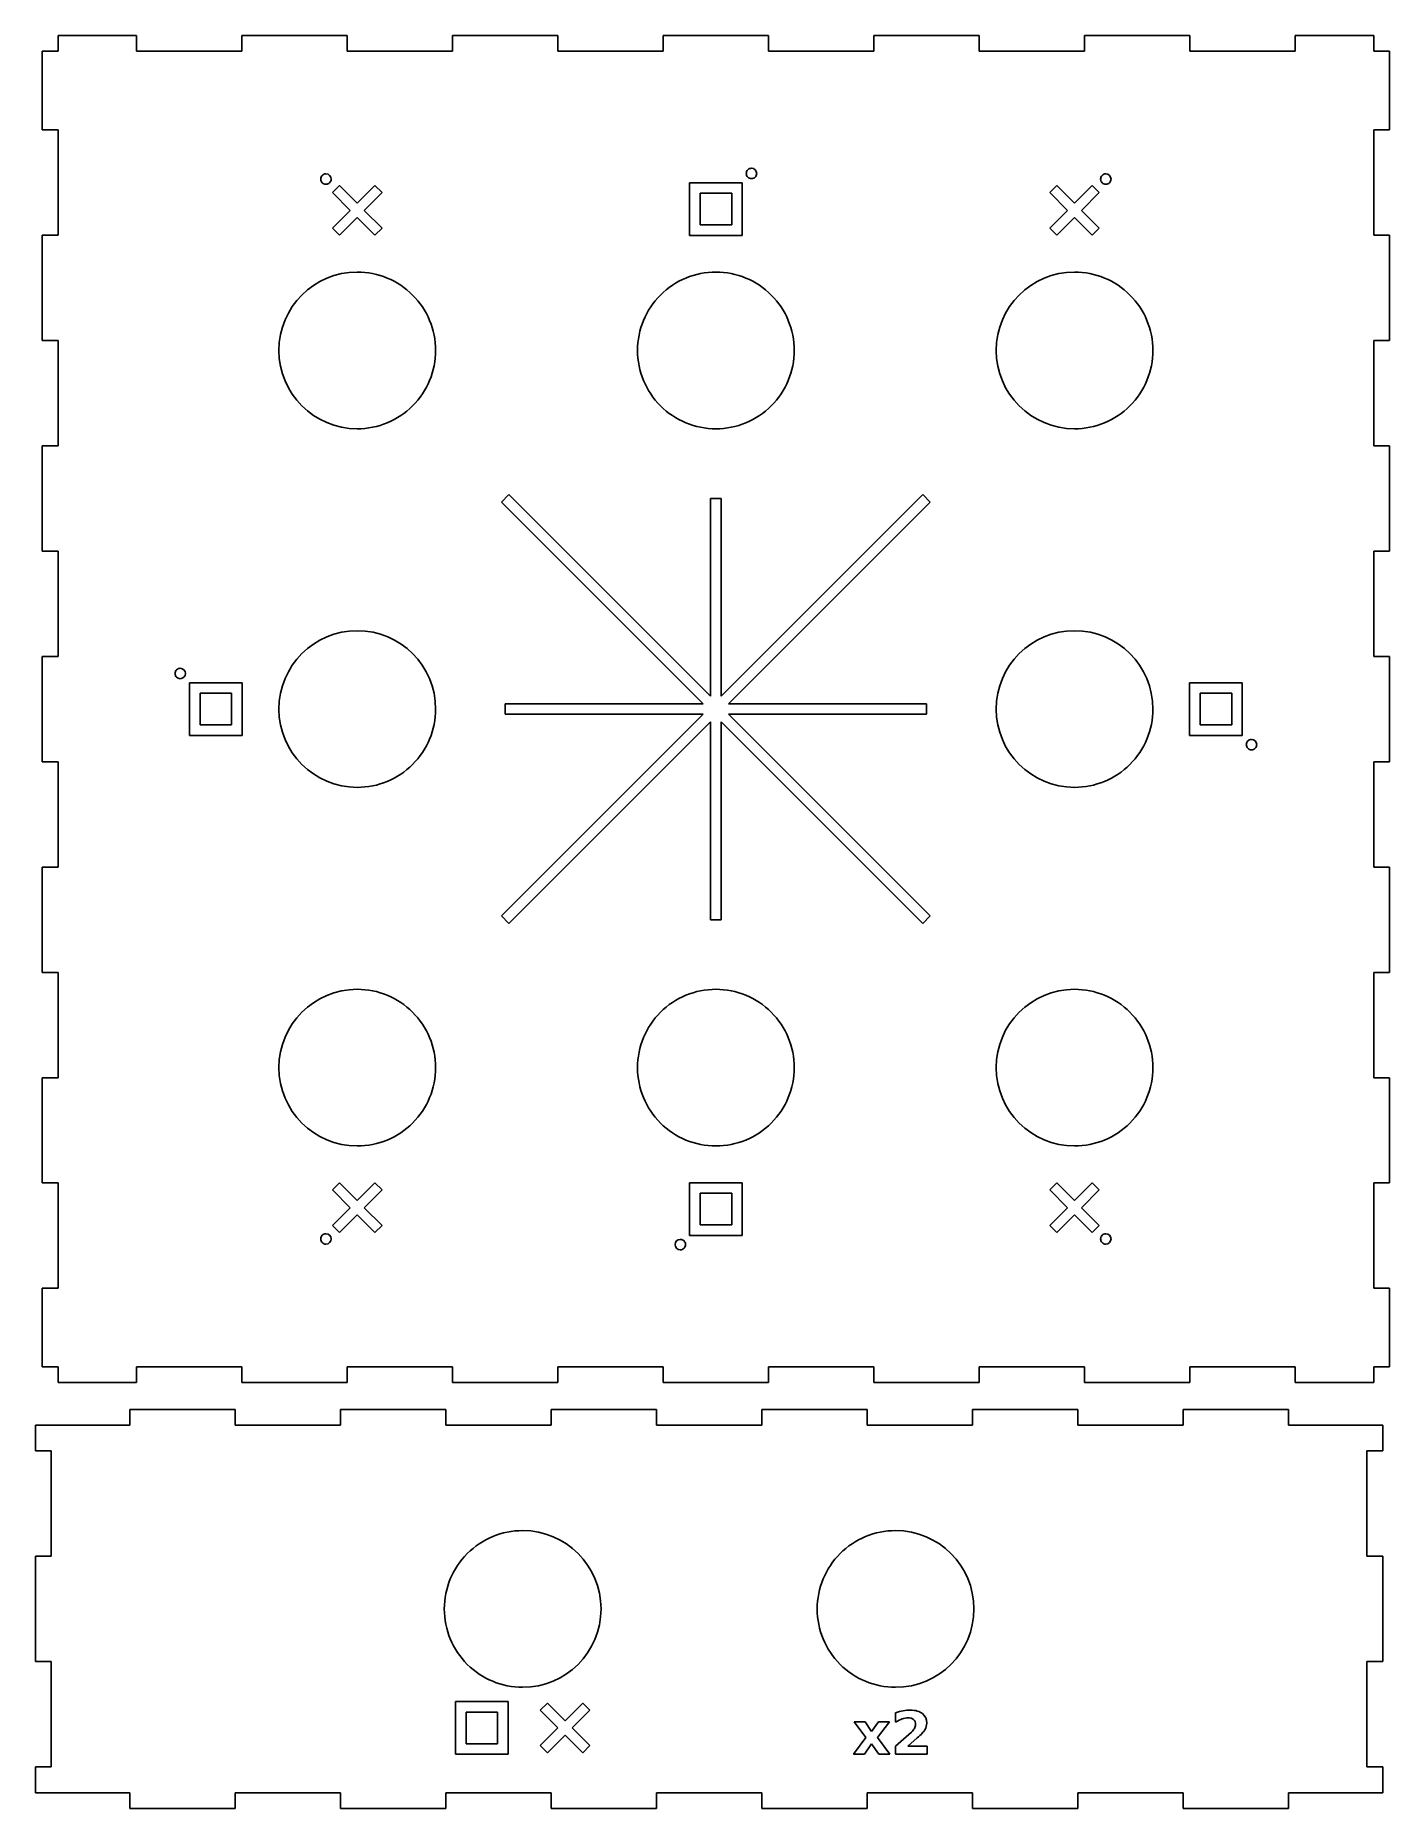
# Model space of a CAD drawing. Extents: x 379 to 636, y 16 to 352.
import ezdxf

# ---------------------------------------------------------------- set-up
doc = ezdxf.new("R2010")
doc.units = 0
doc.layers.add('Layer_1', color=7, linetype='CONTINUOUS')

msp = doc.modelspace()

# ---------------------------------------------------------------- linework, layer by layer
at = {"layer": 'Layer_1', "color": 5}
for p, q in [((383.379613, 352.208701), (383.379613, 349.208989)), ((398.279507, 352.208701), (383.379613, 352.208701)), ((383.379613, 352.208701), (383.379613, 352.208701)), ((398.279507, 349.208989), (398.279507, 352.208701)), ((438.27954, 352.208701), (418.279806, 352.208701)), ((418.279806, 352.208701), (418.279806, 349.208989)), ((438.27954, 349.208989), (438.27954, 352.208701)), ((478.279573, 352.208701), (458.279839, 352.208701)), ((458.279839, 352.208701), (458.279839, 349.208989)), ((478.279573, 349.208989), (478.279573, 352.208701)), ((518.279606, 352.208701), (498.279872, 352.208701)), ((498.279872, 352.208701), (498.279872, 349.208989)), ((518.279606, 349.208989), (518.279606, 352.208701)), ((558.279667, 352.208701), (538.279368, 352.208701)), ((538.279368, 352.208701), (538.279368, 349.208989)), ((558.279667, 349.208989), (558.279667, 352.208701)), ((598.2797, 352.208701), (578.279401, 352.208701)), ((578.279401, 352.208701), (578.279401, 349.208989)), ((598.2797, 349.208989), (598.2797, 352.208701)), ((633.179892, 352.208701), (618.279434, 352.208701)), ((618.279434, 352.208701), (618.279434, 349.208989)), ((633.179892, 349.208989), (633.179892, 352.208701)), ((383.379613, 349.208989), (380.379337, 349.208989)), ((380.379337, 349.208989), (380.379337, 334.30853)), ((418.279806, 349.208989), (398.279507, 349.208989)), ((458.279839, 349.208989), (438.27954, 349.208989)), ((498.279872, 349.208989), (478.279573, 349.208989)), ((538.279368, 349.208989), (518.279606, 349.208989)), ((578.279401, 349.208989), (558.279667, 349.208989)), ((618.279434, 349.208989), (598.2797, 349.208989)), ((636.179604, 349.208989), (633.179892, 349.208989)), ((636.179604, 334.30853), (636.179604, 349.208989)), ((380.379337, 334.30853), (383.379613, 334.30853)), ((383.379613, 334.30853), (383.379613, 314.308796)), ((633.179892, 314.308796), (633.179892, 334.30853)), ((633.179892, 334.30853), (636.179604, 334.30853)), ((383.379613, 314.308796), (380.379337, 314.308796)), ((380.379337, 314.308796), (380.379337, 294.308497)), ((636.179604, 314.308796), (633.179892, 314.308796)), ((636.179604, 294.308497), (636.179604, 314.308796)), ((380.379337, 294.308497), (383.379613, 294.308497)), ((383.379613, 294.308497), (383.379613, 274.308763)), ((633.179892, 274.308763), (633.179892, 294.308497)), ((633.179892, 294.308497), (636.179604, 294.308497)), ((383.379613, 274.308763), (380.379337, 274.308763)), ((380.379337, 274.308763), (380.379337, 254.308465)), ((636.179604, 274.308763), (633.179892, 274.308763)), ((636.179604, 254.308465), (636.179604, 274.308763)), ((380.379337, 254.308465), (383.379613, 254.308465)), ((383.379613, 254.308465), (383.379613, 234.308702)), ((633.179892, 234.308702), (633.179892, 254.308465)), ((633.179892, 254.308465), (636.179604, 254.308465)), ((383.379613, 234.308702), (380.379337, 234.308702)), ((380.379337, 234.308702), (380.379337, 214.308968)), ((636.179604, 234.308702), (633.179892, 234.308702)), ((636.179604, 214.308968), (636.179604, 234.308702)), ((380.379337, 214.308968), (383.379613, 214.308968)), ((383.379613, 214.308968), (383.379613, 194.308669)), ((633.179892, 194.308669), (633.179892, 214.308968)), ((633.179892, 214.308968), (636.179604, 214.308968)), ((383.379613, 194.308669), (380.379337, 194.308669)), ((380.379337, 194.308669), (380.379337, 174.308935)), ((636.179604, 194.308669), (633.179892, 194.308669)), ((636.179604, 174.308935), (636.179604, 194.308669)), ((380.379337, 174.308935), (383.379613, 174.308935)), ((383.379613, 174.308935), (383.379613, 154.308636)), ((633.179892, 154.308636), (633.179892, 174.308935)), ((633.179892, 174.308935), (636.179604, 174.308935)), ((383.379613, 154.308636), (380.379337, 154.308636)), ((380.379337, 154.308636), (380.379337, 134.30888)), ((636.179604, 154.308636), (633.179892, 154.308636)), ((636.179604, 134.30888), (636.179604, 154.308636)), ((380.379337, 134.30888), (383.379613, 134.30888)), ((383.379613, 134.30888), (383.379613, 114.308609)), ((633.179892, 114.308609), (633.179892, 134.30888)), ((633.179892, 134.30888), (636.179604, 134.30888)), ((383.379613, 114.308609), (380.379337, 114.308609)), ((380.379337, 114.308609), (380.379337, 99.408687)), ((636.179604, 114.308609), (633.179892, 114.308609)), ((636.179604, 99.408687), (636.179604, 114.308609)), ((380.379337, 99.408687), (383.379613, 99.408687)), ((383.379613, 99.408687), (383.379613, 96.408439)), ((398.279507, 96.408439), (398.279507, 99.408687)), ((398.279507, 99.408687), (418.279806, 99.408687)), ((418.279806, 99.408687), (418.279806, 96.408439)), ((438.27954, 96.408439), (438.27954, 99.408687)), ((438.27954, 99.408687), (458.279839, 99.408687)), ((458.279839, 99.408687), (458.279839, 96.408439)), ((478.279573, 96.408439), (478.279573, 99.408687)), ((478.279573, 99.408687), (498.279335, 99.408687)), ((498.279335, 99.408687), (498.279335, 96.408439)), ((518.279606, 96.408439), (518.279606, 99.408687)), ((518.279606, 99.408687), (538.279368, 99.408687)), ((538.279368, 99.408687), (538.279368, 96.408439)), ((558.279667, 96.408439), (558.279667, 99.408687)), ((558.279667, 99.408687), (578.279401, 99.408687)), ((578.279401, 99.408687), (578.279401, 96.408439)), ((598.2797, 96.408439), (598.2797, 99.408687)), ((598.2797, 99.408687), (618.279434, 99.408687)), ((618.279434, 99.408687), (618.279434, 96.408439)), ((633.179892, 96.408439), (633.179892, 99.408687)), ((633.179892, 99.408687), (636.179604, 99.408687)), ((383.379613, 96.408439), (398.279507, 96.408439)), ((418.279806, 96.408439), (438.27954, 96.408439)), ((458.279839, 96.408439), (478.279573, 96.408439)), ((498.279335, 96.408439), (518.279606, 96.408439)), ((538.279368, 96.408439), (558.279667, 96.408439)), ((578.279401, 96.408439), (598.2797, 96.408439)), ((618.279434, 96.408439), (633.179892, 96.408439)), ((396.990768, 91.328439), (396.990768, 88.328191)), ((416.99053, 91.328439), (396.990768, 91.328439)), ((396.990768, 91.328439), (396.990768, 91.328439)), ((416.99053, 88.328191), (416.99053, 91.328439)), ((456.990563, 91.328439), (436.9908, 91.328439)), ((436.9908, 91.328439), (436.9908, 88.328191)), ((456.990563, 88.328191), (456.990563, 91.328439)), ((496.990596, 91.328439), (476.990862, 91.328439)), ((476.990862, 91.328439), (476.990862, 88.328191)), ((496.990596, 88.328191), (496.990596, 91.328439)), ((536.990629, 91.328439), (516.99033, 91.328439)), ((516.99033, 91.328439), (516.99033, 88.328191)), ((536.990629, 88.328191), (536.990629, 91.328439)), ((576.990662, 91.328439), (556.990391, 91.328439)), ((556.990391, 91.328439), (556.990391, 88.328191)), ((576.990662, 88.328191), (576.990662, 91.328439)), ((616.990694, 91.328439), (596.990424, 91.328439)), ((596.990424, 91.328439), (596.990424, 88.328191)), ((616.990694, 88.328191), (616.990694, 91.328439)), ((382.090337, 88.328191), (379.090597, 88.328191)), ((379.090597, 88.328191), (379.090597, 83.428418)), ((396.990768, 88.328191), (382.090337, 88.328191)), ((436.9908, 88.328191), (416.99053, 88.328191)), ((476.990862, 88.328191), (456.990563, 88.328191)), ((516.99033, 88.328191), (496.990596, 88.328191)), ((556.990391, 88.328191), (536.990629, 88.328191)), ((596.990424, 88.328191), (576.990662, 88.328191)), ((631.890617, 88.328191), (616.990694, 88.328191)), ((634.890328, 88.328191), (631.890617, 88.328191)), ((634.890328, 83.428418), (634.890328, 88.328191)), ((379.090597, 83.428418), (382.090337, 83.428418)), ((382.090337, 83.428418), (382.090337, 63.428119)), ((631.890617, 63.428119), (631.890617, 83.428418)), ((631.890617, 83.428418), (634.890328, 83.428418)), ((382.090337, 63.428119), (379.090597, 63.428119)), ((379.090597, 63.428119), (379.090597, 43.427849)), ((634.890328, 63.428119), (631.890617, 63.428119)), ((634.890328, 43.427849), (634.890328, 63.428119)), ((379.090597, 43.427849), (382.090337, 43.427849)), ((382.090337, 43.427849), (382.090337, 23.42755)), ((631.890617, 23.42755), (631.890617, 43.427849)), ((631.890617, 43.427849), (634.890328, 43.427849)), ((382.090337, 23.42755), (379.090597, 23.42755)), ((379.090597, 23.42755), (379.090597, 18.527777)), ((634.890328, 23.42755), (631.890617, 23.42755)), ((634.890328, 18.527777), (634.890328, 23.42755)), ((379.090597, 18.527777), (382.090337, 18.527777)), ((382.090337, 18.527777), (396.990768, 18.527777)), ((396.990768, 18.527777), (396.990768, 15.528066)), ((416.99053, 15.528066), (416.99053, 18.527777)), ((416.99053, 18.527777), (436.9908, 18.527777)), ((436.9908, 18.527777), (436.9908, 15.528066)), ((456.990563, 15.528066), (456.990563, 18.527777)), ((456.990563, 18.527777), (476.990862, 18.527777)), ((476.990862, 18.527777), (476.990862, 15.528066)), ((496.990596, 15.528066), (496.990596, 18.527777)), ((496.990596, 18.527777), (516.99033, 18.527777)), ((516.99033, 18.527777), (516.99033, 15.528066)), ((536.990629, 15.528066), (536.990629, 18.527777)), ((536.990629, 18.527777), (556.990391, 18.527777)), ((556.990391, 18.527777), (556.990391, 15.528066)), ((576.990662, 15.528066), (576.990662, 18.527777)), ((576.990662, 18.527777), (596.990424, 18.527777)), ((596.990424, 18.527777), (596.990424, 15.528066)), ((616.990694, 15.528066), (616.990694, 18.527777)), ((616.990694, 18.527777), (631.890617, 18.527777)), ((631.890617, 18.527777), (634.890328, 18.527777)), ((396.990768, 15.528066), (416.99053, 15.528066)), ((436.9908, 15.528066), (456.990563, 15.528066)), ((476.990862, 15.528066), (496.990596, 15.528066)), ((516.99033, 15.528066), (536.990629, 15.528066)), ((556.990391, 15.528066), (576.990662, 15.528066)), ((596.990424, 15.528066), (616.990694, 15.528066))]:
    msp.add_line(p, q, dxfattribs=at)
at = {"layer": 'Layer_1', "color": 7}
for p, q in [((435.238229, 324.936467), (435.238229, 324.936467)), ((436.82189, 323.706457), (435.47967, 322.364237)), ((440.185387, 320.342933), (436.82189, 323.706457)), ((436.82189, 323.706457), (436.82189, 323.706457)), ((443.548911, 323.706457), (440.185387, 320.342933)), ((444.890567, 322.364237), (443.548911, 323.706457)), ((503.279805, 324.253178), (503.279805, 323.253265)), ((513.279418, 324.253178), (503.279805, 324.253178)), ((503.279805, 324.253178), (503.279805, 324.253178)), ((503.279805, 323.253265), (503.279805, 314.253565)), ((513.279418, 314.253565), (513.279418, 324.253178)), ((516.021038, 326.006202), (516.021038, 326.006202)), ((573.010848, 323.706457), (571.668628, 322.364237)), ((576.374345, 320.342933), (573.010848, 323.706457)), ((573.010848, 323.706457), (573.010848, 323.706457)), ((579.737869, 323.706457), (576.374345, 320.342933)), ((581.079525, 322.364237), (579.737869, 323.706457)), ((583.298102, 324.936467), (583.298102, 324.936467)), ((435.47967, 322.364237), (438.843194, 319.000741)), ((441.527043, 319.000741), (444.890567, 322.364237)), ((505.279632, 322.253352), (511.279592, 322.253352)), ((505.279632, 316.253392), (505.279632, 322.253352)), ((505.279632, 322.253352), (505.279632, 322.253352)), ((511.279592, 322.253352), (511.279592, 316.253392)), ((571.668628, 322.364237), (575.032152, 319.000741)), ((577.716001, 319.000741), (581.079525, 322.364237)), ((438.843194, 319.000741), (435.47967, 315.637216)), ((436.82189, 314.294995), (440.185387, 317.65852)), ((440.185387, 317.65852), (443.548911, 314.294995)), ((444.890567, 315.637216), (441.527043, 319.000741)), ((575.032152, 319.000741), (571.668628, 315.637216)), ((573.010848, 314.294995), (576.374345, 317.65852)), ((576.374345, 317.65852), (579.737869, 314.294995)), ((581.079525, 315.637216), (577.716001, 319.000741)), ((435.47967, 315.637216), (436.82189, 314.294995)), ((443.548911, 314.294995), (444.890567, 315.637216)), ((503.279805, 314.253565), (513.279418, 314.253565)), ((511.279592, 316.253392), (505.279632, 316.253392)), ((571.668628, 315.637216), (573.010848, 314.294995)), ((579.737869, 314.294995), (581.079525, 315.637216)), ((468.986616, 265.015668), (467.572203, 263.601227)), ((467.572203, 263.601227), (505.86513, 225.308311)), ((507.279543, 226.72273), (468.986616, 265.015668)), ((468.986616, 265.015668), (468.986616, 265.015668)), ((509.279342, 264.308447), (507.279543, 264.308447)), ((507.279543, 264.308447), (507.279543, 226.72273)), ((547.572269, 265.015668), (509.279342, 226.72273)), ((509.279342, 226.72273), (509.279342, 264.308447)), ((510.693783, 225.308311), (548.98671, 263.601227)), ((548.98671, 263.601227), (547.572269, 265.015668)), ((407.570742, 231.061566), (407.570742, 231.061566)), ((417.334869, 229.308543), (408.33517, 229.308543)), ((408.33517, 229.308543), (408.33517, 219.30893)), ((418.334783, 229.308543), (417.334869, 229.308543)), ((418.334783, 219.30893), (418.334783, 229.308543)), ((418.334783, 229.308543), (418.334783, 229.308543)), ((607.224112, 229.308543), (598.224412, 229.308543)), ((598.224412, 229.308543), (598.224412, 219.30893)), ((608.224026, 229.308543), (607.224112, 229.308543)), ((608.224026, 219.30893), (608.224026, 229.308543)), ((608.224026, 229.308543), (608.224026, 229.308543)), ((410.334996, 221.308756), (410.334996, 227.308716)), ((410.334996, 227.308716), (416.334956, 227.308716)), ((416.334956, 227.308716), (416.334956, 221.308756)), ((416.334956, 227.308716), (416.334956, 227.308716)), ((600.224239, 221.308756), (600.224239, 227.308716)), ((600.224239, 227.308716), (606.224199, 227.308716)), ((606.224199, 227.308716), (606.224199, 221.308756)), ((606.224199, 227.308716), (606.224199, 227.308716)), ((505.86513, 223.308501), (467.572203, 185.015577)), ((505.86513, 225.308311), (468.279424, 225.308311)), ((468.279424, 225.308311), (468.279424, 223.308501)), ((468.279424, 223.308501), (505.86513, 223.308501)), ((548.279489, 225.308311), (510.693783, 225.308311)), ((548.98671, 185.015577), (510.693783, 223.308501)), ((510.693783, 223.308501), (548.279489, 223.308501)), ((548.279489, 223.308501), (548.279489, 225.308311)), ((408.33517, 219.30893), (418.334783, 219.30893)), ((416.334956, 221.308756), (410.334996, 221.308756)), ((468.986616, 183.601158), (507.279543, 221.894082)), ((507.279543, 221.894082), (507.279543, 184.308367)), ((509.279342, 184.308367), (509.279342, 221.894082)), ((509.279342, 221.894082), (547.572269, 183.601158)), ((598.224412, 219.30893), (608.224026, 219.30893)), ((606.224199, 221.308756), (600.224239, 221.308756)), ((610.965589, 217.555906), (610.965589, 217.555906)), ((467.572203, 185.015577), (468.986616, 183.601158)), ((507.279543, 184.308367), (509.279342, 184.308367)), ((547.572269, 183.601158), (548.98671, 185.015577)), ((436.82189, 134.322491), (435.47967, 132.98027)), ((435.47967, 132.98027), (438.843194, 129.616774)), ((440.185387, 130.958967), (436.82189, 134.322491)), ((436.82189, 134.322491), (436.82189, 134.322491)), ((443.548911, 134.322491), (440.185387, 130.958967)), ((441.527043, 129.616774), (444.890567, 132.98027)), ((444.890567, 132.98027), (443.548911, 134.322491)), ((503.279805, 134.363927), (503.279805, 133.364014)), ((513.279418, 134.363927), (503.279805, 134.363927)), ((503.279805, 134.363927), (503.279805, 134.363927)), ((503.279805, 133.364014), (503.279805, 124.364314)), ((505.279632, 132.3641), (511.279592, 132.3641)), ((505.279632, 126.364141), (505.279632, 132.3641)), ((505.279632, 132.3641), (505.279632, 132.3641)), ((511.279592, 132.3641), (511.279592, 126.364141)), ((513.279418, 124.364314), (513.279418, 134.363927)), ((573.010848, 134.322491), (571.668628, 132.98027)), ((571.668628, 132.98027), (575.032152, 129.616774)), ((576.374345, 130.958967), (573.010848, 134.322491)), ((573.010848, 134.322491), (573.010848, 134.322491)), ((579.737869, 134.322491), (576.374345, 130.958967)), ((577.716001, 129.616774), (581.079525, 132.98027)), ((581.079525, 132.98027), (579.737869, 134.322491)), ((438.843194, 129.616774), (435.47967, 126.25325)), ((436.82189, 124.911029), (440.185387, 128.274554)), ((440.185387, 128.274554), (443.548911, 124.911029)), ((444.890567, 126.25325), (441.527043, 129.616774)), ((575.032152, 129.616774), (571.668628, 126.25325)), ((573.010848, 124.911029), (576.374345, 128.274554)), ((576.374345, 128.274554), (579.737869, 124.911029)), ((581.079525, 126.25325), (577.716001, 129.616774)), ((435.47967, 126.25325), (436.82189, 124.911029)), ((443.548911, 124.911029), (444.890567, 126.25325)), ((511.279592, 126.364141), (505.279632, 126.364141)), ((571.668628, 126.25325), (573.010848, 124.911029)), ((579.737869, 124.911029), (581.079525, 126.25325)), ((435.238229, 123.681009), (435.238229, 123.681009)), ((502.515378, 122.611288), (502.515378, 122.611288)), ((503.279805, 124.364314), (513.279418, 124.364314)), ((583.298102, 123.681009), (583.298102, 123.681009)), ((458.837171, 35.832408), (458.837171, 34.832503)), ((468.836784, 35.832408), (458.837171, 35.832408)), ((458.837171, 35.832408), (458.837171, 35.832408)), ((458.837171, 34.832503), (458.837171, 25.832809)), ((460.836998, 33.832598), (466.836958, 33.832598)), ((460.836998, 27.832619), (460.836998, 33.832598)), ((460.836998, 33.832598), (460.836998, 33.832598)), ((466.836958, 33.832598), (466.836958, 27.832619)), ((468.836784, 25.832809), (468.836784, 35.832408)), ((476.278194, 35.538335), (474.935973, 34.196126)), ((474.935973, 34.196126), (478.299498, 30.83261)), ((479.64169, 32.174819), (476.278194, 35.538335)), ((476.278194, 35.538335), (476.278194, 35.538335)), ((483.005215, 35.538335), (479.64169, 32.174819)), ((480.983346, 30.83261), (484.346871, 34.196126)), ((484.346871, 34.196126), (483.005215, 35.538335)), ((542.41096, 31.91822), (542.41096, 33.726206)), ((478.299498, 30.83261), (474.935973, 27.469094)), ((484.346871, 27.469094), (480.983346, 30.83261)), ((536.727936, 28.991265), (534.501034, 32.006414)), ((534.501034, 32.006414), (536.590127, 32.006414)), ((536.590127, 32.006414), (537.852422, 30.176378)), ((537.852422, 30.176378), (539.131228, 32.006414)), ((541.22035, 32.006414), (538.993419, 29.002291)), ((539.131228, 32.006414), (541.22035, 32.006414)), ((466.836958, 27.832619), (460.836998, 27.832619)), ((474.935973, 27.469094), (476.278194, 26.126884)), ((476.278194, 26.126884), (479.64169, 29.4904)), ((479.64169, 29.4904), (483.005215, 26.126884)), ((483.005215, 26.126884), (484.346871, 27.469094)), ((534.390769, 25.832803), (536.727936, 28.991265)), ((537.852422, 27.784105), (536.479891, 25.832803)), ((536.727936, 28.991265), (536.727936, 28.991265)), ((539.241464, 25.832803), (537.852422, 27.784105)), ((538.993419, 29.002291), (541.330586, 25.832803)), ((542.388919, 27.392741), (545.393033, 30.044087)), ((542.388919, 25.832803), (542.388919, 27.392741)), ((546.506485, 28.936144), (544.748127, 27.392741)), ((544.748127, 27.392741), (548.369603, 27.392741)), ((544.748127, 27.392741), (544.748127, 27.392741)), ((548.369603, 27.392741), (548.369603, 25.832803)), ((458.837171, 25.832809), (468.836784, 25.832809)), ((536.479891, 25.832803), (534.390769, 25.832803)), ((541.330586, 25.832803), (539.241464, 25.832803)), ((548.369603, 25.832803), (542.388919, 25.832803))]:
    msp.add_line(p, q, dxfattribs=at)
at = {"layer": 'Layer_1', "color": 6}
for p, q in [((455.06211, 292.403215), (455.06211, 292.403215)), ((523.156603, 292.403215), (523.156603, 292.403215)), ((591.251068, 292.403215), (591.251068, 292.403215)), ((455.06211, 224.30875), (455.06211, 224.30875)), ((591.251068, 224.30875), (591.251068, 224.30875)), ((455.06211, 156.214257), (455.06211, 156.214257)), ((523.156603, 156.214257), (523.156603, 156.214257)), ((591.251068, 156.214257), (591.251068, 156.214257)), ((486.469013, 53.428286), (486.469013, 53.428286)), ((557.265896, 53.428286), (557.265896, 53.428286))]:
    msp.add_line(p, q, dxfattribs=at)
at = {"layer": 'Layer_1', "color": 7}
for points in [[(514.043874, 326.006202), (514.043877, 326.26839), (514.148034, 326.519839), (514.333432, 326.705231)], [(514.333432, 326.705231), (514.51883, 326.890624), (514.770281, 326.994774), (515.03247, 326.99477)], [(515.03247, 326.99477), (515.578438, 326.994763), (516.021031, 326.55217), (516.021038, 326.006202)], [(433.550613, 324.237419), (433.365214, 324.422817), (433.26106, 324.674273), (433.261064, 324.936467)], [(433.261064, 324.936467), (433.261068, 325.198655), (433.365225, 325.450104), (433.550623, 325.635496)], [(434.249661, 323.94787), (433.987467, 323.947866), (433.736011, 324.05202), (433.550613, 324.237419)], [(433.550623, 325.635496), (433.736021, 325.820889), (433.987472, 325.925039), (434.249661, 325.925035)], [(434.249661, 325.925035), (434.795629, 325.925028), (435.238222, 325.482435), (435.238229, 324.936467)], [(434.94869, 324.237429), (434.763298, 324.052031), (434.511849, 323.947873), (434.249661, 323.94787)], [(435.238229, 324.936467), (435.238233, 324.674278), (435.134083, 324.422826), (434.94869, 324.237429)], [(514.333422, 325.307154), (514.148023, 325.492552), (514.043869, 325.744008), (514.043874, 326.006202)], [(515.03247, 325.017605), (514.770276, 325.017601), (514.518821, 325.121755), (514.333422, 325.307154)], [(515.731499, 325.307164), (515.546107, 325.121766), (515.294658, 325.017609), (515.03247, 325.017605)], [(516.021038, 326.006202), (516.021042, 325.744013), (515.916892, 325.492562), (515.731499, 325.307164)], [(581.610486, 324.237419), (581.425088, 324.422817), (581.320934, 324.674273), (581.320938, 324.936467)], [(581.320938, 324.936467), (581.320941, 325.198655), (581.425099, 325.450104), (581.610496, 325.635496)], [(582.309534, 323.94787), (582.047341, 323.947866), (581.795885, 324.05202), (581.610486, 324.237419)], [(581.610496, 325.635496), (581.795894, 325.820889), (582.047346, 325.925039), (582.309534, 325.925035)], [(582.309534, 325.925035), (582.855503, 325.925028), (583.298096, 325.482435), (583.298102, 324.936467)], [(583.008564, 324.237429), (582.823172, 324.052031), (582.571723, 323.947873), (582.309534, 323.94787)], [(583.298102, 324.936467), (583.298107, 324.674278), (583.193957, 324.422826), (583.008564, 324.237429)], [(405.593578, 231.061566), (405.593581, 231.323755), (405.697739, 231.575203), (405.883136, 231.760596)], [(405.883136, 230.362536), (405.697739, 230.547929), (405.593581, 230.799378), (405.593578, 231.061566)], [(405.883136, 231.760596), (406.068534, 231.945988), (406.319986, 232.050139), (406.582174, 232.050134)], [(406.582174, 230.072998), (406.319986, 230.072994), (406.068534, 230.177144), (405.883136, 230.362536)], [(406.582174, 232.050134), (407.128143, 232.050128), (407.570736, 231.607534), (407.570742, 231.061566)], [(407.570742, 231.061566), (407.570736, 230.515598), (407.128143, 230.073005), (406.582174, 230.072998)], [(609.277973, 216.856858), (609.092574, 217.042257), (608.98842, 217.293713), (608.988424, 217.555906)], [(608.988424, 217.555906), (608.988428, 217.818095), (609.092585, 218.069543), (609.277983, 218.254936)], [(609.977021, 216.56731), (609.714827, 216.567306), (609.463371, 216.67146), (609.277973, 216.856858)], [(609.277983, 218.254936), (609.463381, 218.440329), (609.714832, 218.544479), (609.977021, 218.544474)], [(609.977021, 218.544474), (610.522989, 218.544468), (610.965582, 218.101875), (610.965589, 217.555906)], [(610.67605, 216.856868), (610.490658, 216.67147), (610.239209, 216.567313), (609.977021, 216.56731)], [(610.965589, 217.555906), (610.965593, 217.293718), (610.861443, 217.042266), (610.67605, 216.856868)], [(433.550619, 124.380046), (433.736017, 124.565441), (433.98747, 124.669592), (434.249661, 124.669588)], [(434.249661, 124.669588), (434.795633, 124.669582), (435.238228, 124.226981), (435.238229, 123.681009)], [(581.610492, 124.380046), (581.795891, 124.565441), (582.047344, 124.669592), (582.309534, 124.669588)], [(582.309534, 124.669588), (582.855507, 124.669582), (583.298102, 124.226981), (583.298102, 123.681009)], [(433.261064, 123.681009), (433.261065, 123.943199), (433.36522, 124.194651), (433.550619, 124.380046)], [(433.550619, 122.981972), (433.36522, 123.167367), (433.261065, 123.418818), (433.261064, 123.681009)], [(434.249661, 122.692429), (433.98747, 122.692425), (433.736017, 122.796577), (433.550619, 122.981972)], [(435.238229, 123.681009), (435.238228, 123.135036), (434.795633, 122.692436), (434.249661, 122.692429)], [(500.538214, 122.611288), (500.538214, 123.15726), (500.980809, 123.599861), (501.526782, 123.599867)], [(501.526782, 121.622708), (500.980809, 121.622715), (500.538214, 122.065315), (500.538214, 122.611288)], [(501.526782, 123.599867), (501.788972, 123.599871), (502.040426, 123.49572), (502.225824, 123.310325)], [(502.225824, 121.912251), (502.040426, 121.726856), (501.788972, 121.622704), (501.526782, 121.622708)], [(502.225824, 123.310325), (502.411222, 123.12493), (502.515378, 122.873478), (502.515378, 122.611288)], [(502.515378, 122.611288), (502.515378, 122.349097), (502.411222, 122.097646), (502.225824, 121.912251)], [(581.320938, 123.681009), (581.320938, 123.943199), (581.425094, 124.194651), (581.610492, 124.380046)], [(581.610492, 122.981972), (581.425094, 123.167367), (581.320938, 123.418818), (581.320938, 123.681009)], [(582.309534, 122.692429), (582.047344, 122.692425), (581.795891, 122.796577), (581.610492, 122.981972)], [(583.298102, 123.681009), (583.298102, 123.135036), (582.855507, 122.692436), (582.309534, 122.692429)], [(542.41096, 33.726206), (542.888687, 33.88422), (543.360892, 34.00365), (543.827575, 34.084496)], [(543.827575, 34.084496), (544.294276, 34.169015), (544.751787, 34.211275), (545.200106, 34.211275)], [(545.200106, 34.211275), (546.184949, 34.211275), (546.949301, 33.994464), (547.493162, 33.560841)], [(543.673256, 32.546605), (543.280045, 32.406963), (542.85928, 32.197501), (542.41096, 31.91822)], [(544.759134, 32.761579), (544.428407, 32.761579), (544.066448, 32.689921), (543.673256, 32.546605)], [(545.789922, 32.408801), (545.532686, 32.643986), (545.18909, 32.761579), (544.759134, 32.761579)], [(545.393033, 30.044087), (545.661295, 30.286621), (545.859735, 30.523643), (545.988353, 30.755154)], [(546.18128, 31.477248), (546.18128, 31.863098), (546.050827, 32.173616), (545.789922, 32.408801)], [(545.988353, 30.755154), (546.116971, 30.986665), (546.18128, 31.227362), (546.18128, 31.477248)], [(547.96721, 30.490571), (547.735694, 30.10472), (547.248786, 29.586578), (546.506485, 28.936144)], [(547.493162, 33.560841), (548.040711, 33.127218), (548.314485, 32.522718), (548.314485, 31.747343)], [(548.314485, 31.747343), (548.314485, 31.299021), (548.198727, 30.880097), (547.96721, 30.490571)]]:
    msp.add_open_spline(points, degree=3, dxfattribs=at)
at = {"layer": 'Layer_1', "color": 6}
for points in [[(425.308127, 292.403215), (425.308124, 300.619549), (431.968771, 307.280209), (440.185104, 307.280221)], [(440.185104, 307.280221), (444.130732, 307.280223), (447.914758, 305.712829), (450.704738, 302.922849)], [(497.759964, 302.922849), (500.549944, 305.712829), (504.33397, 307.280223), (508.279598, 307.280221)], [(508.279598, 307.280221), (512.225225, 307.280223), (516.009251, 305.712829), (518.799231, 302.922849)], [(561.497085, 292.403215), (561.497082, 300.619549), (568.157729, 307.280209), (576.374062, 307.280221)], [(576.374062, 307.280221), (580.31969, 307.280223), (584.103716, 305.712829), (586.893696, 302.922849)], [(450.704738, 302.922849), (453.494718, 300.132869), (455.062112, 296.348843), (455.06211, 292.403215)], [(493.402592, 292.403215), (493.40259, 296.348843), (494.969984, 300.132868), (497.759964, 302.922849)], [(518.799231, 302.922849), (521.589211, 300.132869), (523.156605, 296.348843), (523.156603, 292.403215)], [(586.893696, 302.922849), (589.683676, 300.132869), (591.25107, 296.348843), (591.251068, 292.403215)], [(440.185104, 277.526209), (431.968771, 277.526222), (425.308124, 284.186881), (425.308127, 292.403215)], [(455.06211, 292.403215), (455.062112, 288.457587), (453.494718, 284.673562), (450.704738, 281.883582)], [(497.759964, 281.883582), (494.969984, 284.673562), (493.40259, 288.457587), (493.402592, 292.403215)], [(523.156603, 292.403215), (523.156605, 288.457587), (521.589211, 284.673562), (518.799231, 281.883582)], [(576.374062, 277.526209), (568.157729, 277.526222), (561.497082, 284.186881), (561.497085, 292.403215)], [(591.251068, 292.403215), (591.25107, 288.457587), (589.683676, 284.673562), (586.893696, 281.883582)], [(450.704738, 281.883582), (447.914758, 279.093602), (444.130732, 277.526208), (440.185104, 277.526209)], [(508.279598, 277.526209), (504.33397, 277.526208), (500.549944, 279.093602), (497.759964, 281.883582)], [(518.799231, 281.883582), (516.009251, 279.093602), (512.225225, 277.526208), (508.279598, 277.526209)], [(586.893696, 281.883582), (584.103716, 279.093602), (580.31969, 277.526208), (576.374062, 277.526209)], [(425.308127, 224.30875), (425.308139, 232.525073), (431.968782, 239.185716), (440.185104, 239.185728)], [(440.185104, 239.185728), (448.401438, 239.185731), (455.062098, 232.525084), (455.06211, 224.30875)], [(561.497085, 224.30875), (561.497097, 232.525073), (568.15774, 239.185716), (576.374062, 239.185728)], [(576.374062, 239.185728), (584.590396, 239.185731), (591.251056, 232.525084), (591.251068, 224.30875)], [(440.185104, 209.431745), (431.968771, 209.431757), (425.308124, 216.092417), (425.308127, 224.30875)], [(455.06211, 224.30875), (455.062112, 220.363123), (453.494718, 216.579097), (450.704738, 213.789117)], [(576.374062, 209.431745), (568.157729, 209.431757), (561.497082, 216.092417), (561.497085, 224.30875)], [(591.251068, 224.30875), (591.25107, 220.363123), (589.683676, 216.579097), (586.893696, 213.789117)], [(450.704738, 213.789117), (447.914758, 210.999137), (444.130732, 209.431743), (440.185104, 209.431745)], [(586.893696, 213.789117), (584.103716, 210.999137), (580.31969, 209.431743), (576.374062, 209.431745)], [(425.308127, 156.214257), (425.308124, 164.430591), (431.968771, 171.091251), (440.185104, 171.091263)], [(440.185104, 171.091263), (444.130732, 171.091265), (447.914758, 169.523871), (450.704738, 166.733891)], [(497.759964, 166.733891), (500.549944, 169.523871), (504.33397, 171.091265), (508.279598, 171.091263)], [(508.279598, 171.091263), (512.225225, 171.091265), (516.009251, 169.523871), (518.799231, 166.733891)], [(561.497085, 156.214257), (561.497082, 164.430591), (568.157729, 171.091251), (576.374062, 171.091263)], [(576.374062, 171.091263), (580.31969, 171.091265), (584.103716, 169.523871), (586.893696, 166.733891)], [(450.704738, 166.733891), (453.494718, 163.943911), (455.062112, 160.159885), (455.06211, 156.214257)], [(493.402592, 156.214257), (493.40259, 160.159885), (494.969984, 163.94391), (497.759964, 166.733891)], [(518.799231, 166.733891), (521.589211, 163.943911), (523.156605, 160.159885), (523.156603, 156.214257)], [(586.893696, 166.733891), (589.683676, 163.943911), (591.25107, 160.159885), (591.251068, 156.214257)], [(440.185104, 141.33726), (431.968774, 141.337272), (425.308128, 147.997927), (425.308127, 156.214257)], [(455.06211, 156.214257), (455.06211, 152.268631), (453.494715, 148.484608), (450.704735, 145.694629)], [(497.759967, 145.694629), (494.969987, 148.484608), (493.402592, 152.268631), (493.402592, 156.214257)], [(523.156603, 156.214257), (523.156603, 152.268631), (521.589208, 148.484608), (518.799228, 145.694629)], [(576.374062, 141.33726), (568.157732, 141.337272), (561.497086, 147.997927), (561.497085, 156.214257)], [(591.251068, 156.214257), (591.251068, 152.268631), (589.683673, 148.484608), (586.893693, 145.694629)], [(450.704735, 145.694629), (447.914755, 142.904651), (444.130731, 141.337258), (440.185104, 141.33726)], [(508.279598, 141.33726), (504.333971, 141.337258), (500.549947, 142.904651), (497.759967, 145.694629)], [(518.799228, 145.694629), (516.009248, 142.904651), (512.225224, 141.337258), (508.279598, 141.33726)], [(586.893693, 145.694629), (584.103713, 142.904651), (580.319689, 141.337258), (576.374062, 141.33726)], [(461.072404, 63.947916), (463.862384, 66.737895), (467.646408, 68.305288), (471.592035, 68.305286)], [(471.592035, 68.305286), (479.808367, 68.305274), (486.469013, 61.644618), (486.469013, 53.428286)], [(531.869288, 63.947916), (534.659268, 66.737895), (538.443292, 68.305288), (542.388919, 68.305286)], [(542.388919, 68.305286), (550.60525, 68.305274), (557.265897, 61.644618), (557.265896, 53.428286)], [(456.715029, 53.428286), (456.715029, 57.373913), (458.282424, 61.157937), (461.072404, 63.947916)], [(527.511913, 53.428286), (527.511913, 57.373913), (529.079308, 61.157937), (531.869288, 63.947916)], [(461.072404, 42.908656), (458.282424, 45.698635), (456.715029, 49.482659), (456.715029, 53.428286)], [(486.469013, 53.428286), (486.469013, 45.211955), (479.808367, 38.551298), (471.592035, 38.551286)], [(531.869287, 42.908656), (529.079308, 45.698635), (527.511913, 49.482659), (527.511913, 53.428286)], [(557.265896, 53.428286), (557.265897, 45.211955), (550.60525, 38.551298), (542.388919, 38.551286)], [(471.592035, 38.551286), (467.646408, 38.551284), (463.862384, 40.118677), (461.072404, 42.908656)], [(542.388919, 38.551286), (538.443292, 38.551284), (534.659267, 40.118677), (531.869287, 42.908656)]]:
    msp.add_open_spline(points, degree=3, dxfattribs=at)

doc.saveas('drawing.dxf')
